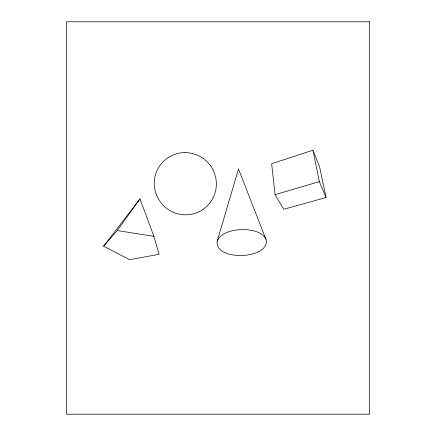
<?xml version="1.0" encoding="UTF-8"?>
<svg xmlns="http://www.w3.org/2000/svg" width="436" height="436" viewBox="0 0 436 436"><rect width="100%" height="100%" fill="white"/><g stroke="black" fill="none" stroke-linecap="round" stroke-linejoin="round"><path stroke-width="0.65" d="M217.183 241.195C215.76 251.894 229.886 255.115 238.089 255.518A47.164 47.164 0 0 0 244.487 255.403C252.618 254.428 264.271 251.943 266.472 242.661A6.856 6.856 0 0 0 266.358 240.41L238.503 168.977L217.183 241.195C220.671 232.889 230.922 230.611 239.004 229.685A47.186 47.186 0 0 1 245.217 229.576C252.782 230.154 262.243 231.87 266.02 239.315M103.583 246.187L117.23 230.551L139.989 198.892L153.892 236.334L159.113 254.346L129.639 259.682L103.583 246.187L139.989 198.892M312.934 150.229L271.628 163.729L275.089 194.674L283.754 209.269L326.063 197.53L319.572 166.694L312.934 150.229L319.332 181.649L326.063 197.53M275.089 194.674L319.332 181.649M184.166 152.665L186.695 152.693A31.109 31.109 0 0 1 187.992 152.785L188.428 152.829A31.316 31.316 0 0 1 210.463 165.696M117.23 230.551L153.892 236.334M156.382 194.838L155.369 191.786A30.874 30.874 0 0 1 184.161 152.605M202.811 209.629A31.147 31.147 0 0 1 156.508 194.788M202.778 209.574A30.727 30.727 0 0 0 211.961 199.922L212.632 198.751A30.923 30.923 0 0 0 216.381 184.074A31.114 31.114 0 0 0 216.316 181.872A31.278 31.278 0 0 0 212.403 168.721A31.408 31.408 0 0 0 210.474 165.685M369.608 21.8L66.392 21.8L66.392 414.2L369.608 414.2L369.608 21.8"/></g></svg>
